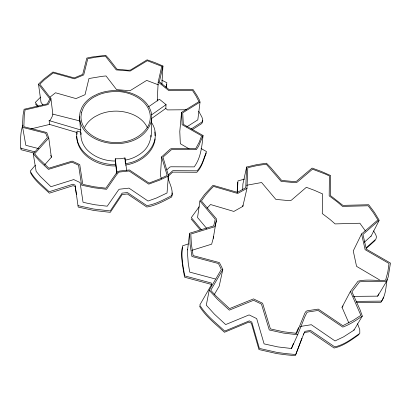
<?xml version="1.0" encoding="UTF-8"?>
<svg xmlns="http://www.w3.org/2000/svg" width="411" height="411" viewBox="0 0 411 411"><rect width="100%" height="100%" fill="white"/><g stroke="black" fill="none" stroke-linecap="round" stroke-linejoin="round"><path stroke-width="0.62" d="M246.631 167.02L245.752 187.729L237.388 192.338L213.026 185.294L204.437 194.629L199.921 200.969L215.256 219.233L213.699 225.88L189.635 233.227L190.052 244.16L191.937 256.49L218.441 263.533L221.329 269.395L209.204 290.269L206.296 305.173L214.403 314.148L225.654 324.572L249.092 314.903L256.675 318.592L264.103 343.884L277.831 346.91L291.471 348.507L297.677 334.749L304.787 316.866L306.909 312.56L307.618 312.062L318.104 310.449L342.769 327.084C349.828 324.587 356.162 320.292 362.317 316.08L359.959 309.555L351.934 291.789L359.563 281.859L363.201 281.504L386.566 281.386L388.205 276.896L390.45 263.071L366.324 249.153L362.949 234.45L379.163 220.214L374.436 212.395L368.703 204.74L342.908 205.372L330.418 195.549L330.608 175.533L321.299 171.433L312.103 168.073L296.372 181.338L294.959 181.647L281.674 180.439L270.644 167.488L266.482 163.213L256.885 164.616L246.631 167.02L242.916 183.928L242.654 189.528M189.507 233.859L187.38 251.578L188.233 263.132L189.702 272.103L215.292 278.961M207.098 208.151L210.524 204.524L233.849 211.429L242.844 206.373L246.97 188.361L247.812 167.729L248.496 167.529L257.286 165.541L266.277 164.21L281.088 181.369L293.69 182.535L296.388 182.535L297.225 182.14L312.54 169.183L325.296 174.053L329.396 175.939L329.18 195.867L337.277 201.899L342.543 206.409L368.174 205.777L373.383 212.759L377.899 219.916L361.572 233.941L353.255 250.926L356.558 266.359L379.502 279.86M124.959 160.167C131.905 159.088 138.456 155.872 143.66 151.145C153.981 141.425 151.423 125.915 151.392 113.102C147.611 97.792 130.482 90.651 116.03 90.559A36.451 26.797 0.3 0 0 98.126 93.8L92.999 96.292A35.13 25.795 0.3 0 0 81.948 107.43L80.13 112.075L79.477 116.739L80.885 134.628A35.906 26.931 0.1 0 0 86.572 149.255C93.883 157.1 104.697 161.061 115.301 161.025L116.739 173.473M242.844 206.373L242.896 205.161M157.238 100.901L158.184 82.036L161.744 66.31L147.313 60.72L130.179 71.046L116.262 69.906L105.406 56.122L96.888 57.047L87.8 58.645L83.71 74.93L74.355 78.82L53.245 72.896L44.511 79.734L39.852 84.178L50.918 98.517L52.86 114.35L52.146 116.611L50.163 120.356L49.114 120.603L49.613 124.425L77.16 132.589M237.142 192.256L237.666 182.345M237.342 192.702L237.964 180.922L244.514 179.073M161.919 84.075L162.931 66.007L155.024 62.626L147.092 59.836L130.359 70.101L127.811 70.24L116.955 69.182L108.905 58.778L105.755 55.331L92.028 57.021L86.819 58.069L82.688 74.417L74.257 77.926L52.968 72.028L43.617 79.251L39.482 83.145L38.485 84.168L41.043 102.457L42.934 104.908M158.184 82.036L168.715 90.528L192.43 90.405L196.026 95.969L198.955 101.651L181.539 112.383L182.124 124.713L201.673 135.825L199.083 142.442L195.667 148.736L174.896 148.453L171.11 148.72L170.288 149.065L161.615 156.868L160.439 175.554L161.369 178.585M186.625 109.758L167.4 109.917L165.813 108.422L166.054 104.635L159.417 99.246L148.371 106.922M162.931 66.007L159.376 81.804L169.224 89.716L193.098 89.598L197.059 95.696L199.561 100.351L199.936 102.159L182.715 112.804L183.311 124.322L203.039 135.512L198.605 146.203L196.34 149.65L171.582 149.599L162.951 157.151L168.443 175.543L167.025 192.98L156.488 198.004L148.037 201.041L128.972 188.125L119.478 189.209L118.779 189.579L107.22 206.209L95.054 204.77L87.451 203.265L83.037 202.227L80.078 182.541L73.723 179.566L50.938 186.707L40.314 176.432L36.153 171.361L33.224 153.776L47.404 137.551L45.744 133.262L22.656 127.395L22.543 124.461L23.052 115.301L24.1 109.264L47.25 103.885L49.428 99.745L49.71 98.712L49.166 97.926L38.485 84.168M181.539 112.383L179.787 131.535L180.331 143.732L189.034 148.803M200.065 101.902L197.809 119.863L186.743 126.901M387.131 279.388C385.919 286.714 385.842 294.687 381.696 301.109L356.296 301.386M203.039 135.512C201.945 146.29 200.871 157.896 194.208 166.887L170.904 166.779L169.743 167.097L166.892 169.861M50.918 98.517L50.178 100.798L48.133 104.564L25.061 109.917L24.264 115.306L23.864 126.727L46.762 132.537L48.775 138.014L51.37 157.243L44.532 165.022M191.732 250.371L211.644 244.175L213.247 238.334L216.525 218.96L201.405 200.953L205.51 195.22L209.98 190.067L213.515 186.394L237.686 193.473L246.97 188.361M80.885 134.628L81.121 132.892M213.247 238.334L213.33 236.546M76.908 134.397L77.078 133.19M199.921 200.969L197.557 217.511L206.738 228.511M187.406 249.888L187.529 249.266M182.433 247.175C180.573 257.111 182.885 267.371 184.57 277.199L211.007 284.304L211.557 285.414M168.443 175.543L168.346 176.006L159.971 180.018L148.746 184.133L129.049 170.991L119.252 172.065L118.527 172.44L115.902 175.708L106.572 189.286L94.006 187.791L81.589 185.181L78.568 165.212L72.002 162.181L48.452 169.363L39.477 160.978L33.224 153.776M216.453 220.779L214.809 226.728L190.817 234.044L191.377 244.113L193.113 255.606L219.397 262.588L222.459 268.686L222.793 269.585L219.202 286.169L214.193 294.738M165.977 87.075L166.902 82.77L161.662 80.094M166.147 87.368L166.804 84.296M157.346 100.906L157.624 99.652M364.295 242.295L371.051 236.073M155.188 138.882C153.246 153.503 139.139 163.059 125.437 165.063M151.731 119.365C145.653 147.934 102.858 150.339 85.318 131.535A37.011 27.198 0.4 0 1 79.477 116.739M383.412 297.143L382.949 298.756L380.935 302.332L356.712 302.599M378.695 293.875L377.694 296.146L353.445 296.372M206.265 153.02C203.584 159.581 202.012 167.066 196.874 172.266L172.661 172.132L168.484 175.99M291.471 348.507L292.668 345.404M301.284 339.933L295.278 355.669L286.431 354.857L276.932 353.624L258.961 349.555L251.398 323.262L248.948 322.065L224.427 332.278C215.739 324.115 205.808 316.629 199.546 306.318M302.034 338.238L295.812 354.529L286.94 353.717L277.404 352.484L259.377 348.405L251.784 322.054L249.328 320.857L224.735 331.081C216.016 322.902 206.055 315.407 199.767 305.07L211.809 284.129L211.259 283.02L184.739 275.894C183.054 266.056 180.732 255.776 182.597 245.824L188.274 243.939M292.873 344.886L293.49 343.334M301.489 339.404L303.919 333.578M295.91 333.393L298.566 327.659M22.924 125.134C20.149 132.404 20.565 140.547 20.745 148.217L34.878 151.844M303.369 334.754L304.957 331.323L310.567 330.434L334.77 346.879C344.161 344.86 352.063 338.767 359.805 333.342L359.774 329.658L357.549 323.755M370.974 236.392L379.086 220.543M348.862 323L342.014 307.3L350.408 291.45L358.022 281.201C366.853 278.91 376.507 281.042 385.61 280.22L387.814 272.051L389.037 263.497L365.132 249.677L361.572 233.941M300.503 326.812L301.191 326.324L311.327 324.721L335.022 340.945L343.591 336.85L353.974 330.156L362.317 316.08M377.694 296.146L386.566 281.386M222.793 269.585L210.766 290.294L216.037 296.038L229.544 308.61L253.515 298.9L262.614 303.267L270.397 328.908L283.616 331.785L296.639 333.336L304.782 313.336L305.774 311.646L306.894 310.86L307.988 310.67L318.273 309.108L342.82 325.692L353.208 320.354L360.889 315.35L350.408 291.45M342.014 307.3L343.093 305.892M199.124 206.825L191.321 217.604L201.56 229.944M35.351 165.181L30.219 171.187C34.586 179.504 42.497 185.315 49.14 191.737L73.045 184.19L75.105 185.155L78.198 207.067L93.919 210.483L110.287 212.338L122.149 194.573L127.389 193.966L146.814 207.036C155.723 205.598 163.773 201.051 171.711 196.956L172.276 194.11L172.039 192.908M48.775 138.014L34.637 153.822L38.552 158.327L48.878 168.197L72.166 161.107L79.749 164.606L82.77 184.39L94.299 186.794L105.858 188.187L116.467 173L117.644 171.721L119.817 171.002L129.424 169.964L149.018 183.07L159.35 179.145L167.169 175.425L161.615 156.868M40.581 97.124L35.3 102.442L38.269 106.315M375.243 240.394L366.473 248.239M168.207 174.891L172.784 170.678L197.064 170.822C202.212 165.623 203.789 158.127 206.476 151.556L201.02 148.489M366.201 247.746L375.942 239.068L376.466 236.813L375.777 234.686L373.594 230.859M49.921 97.196L55.516 92.773L75.978 98.589L85.031 94.7L88.971 78.516L102.406 76.297L106.043 75.958L116.575 89.619L130.066 90.703L146.686 80.397L158.435 84.861M359.086 334.513C351.369 339.928 343.483 346.011 334.122 348.025L310.002 331.615L304.402 332.504M151.469 118.594L165.813 108.422M151.644 114.808L166.054 104.635M191.053 129.069L201.95 122.046L202.808 120.274L201.96 117.197L198.698 111.227M192.394 129.604L201.765 123.536L202.618 121.764L202.428 120.639M246.61 185.269L261.622 182.525L275.853 199.407L288.029 200.527L290.639 200.517L291.456 200.121L306.349 187.308L314.441 190.339L322.609 193.93L322.26 213.566L330.038 219.484L335.093 223.908L359.877 223.23L365.471 231.044M30.969 128.895L49.613 124.425M125.432 163.599C144.405 161.862 163.845 141.143 151.428 122.303M126.706 170.529L124.949 157.947L120.623 158.728L115.255 158.805L115.301 161.025M115.743 164.451C97.428 165.474 73.677 151.9 77.032 131.078L80.607 132.137M115.768 165.921C98.388 166.558 77.16 155.522 76.651 136.2M297.677 334.749L283.523 333.095L269.277 329.966L261.453 304.078L253.577 300.292L229.328 310.135L217.635 299.455L209.204 290.269M78.059 205.644L93.826 209.06L110.24 210.925L122.139 193.139L127.389 192.533L146.871 205.618C155.8 204.185 163.876 199.633 171.839 195.538C173.36 189.101 168.967 182.982 167.806 176.781M52.685 114.088L80.181 121.034M38.649 148.607L25.831 145.319L22.656 127.395M33.897 153.031L21.028 149.722L20.961 147.909M49.114 120.603L81.024 130.035M191.141 218.991L200.136 229.841M35.526 103.983L37.38 106.403M30.481 172.666C34.837 180.968 42.729 186.774 49.356 193.185L73.194 185.644L75.244 186.609L76.4 194.537M147.457 127.8C142.129 116.334 128.314 111.263 116.349 111.119A33.836 25.431 0 0 0 99.703 114.263L94.946 116.647A32.572 24.46 0 0 0 84.717 127.266M50.769 155.312L51.031 156.026M51.211 156.55L51.37 157.243M125.114 161.312L125.273 162.453M115.255 158.805L117.022 172.512M154.788 131.931L155.009 135.722M150.883 135.178L150.981 137.043M353.974 329.565L353.974 330.156M124.949 157.947L124.954 159.612M81.594 112.254L80.972 116.724A35.49 26.078 0.4 0 0 86.598 130.898C102.812 147.662 136.961 146.84 148.633 125.175C156.771 104.892 133.39 90.965 116.02 91.586A34.966 25.703 0.3 0 0 98.825 94.705L93.908 97.099A33.666 24.722 0.3 0 0 83.33 107.785L81.594 112.254"/></g></svg>
